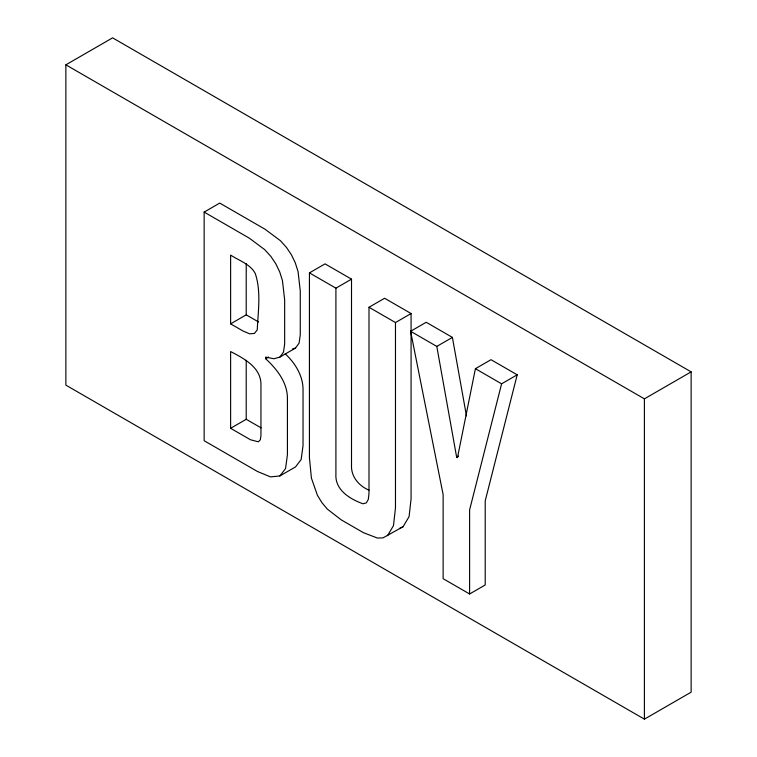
<?xml version="1.0" encoding="UTF-8"?>
<svg xmlns="http://www.w3.org/2000/svg" width="757" height="757" viewBox="0 0 757 757"><rect width="100%" height="100%" fill="white"/><g stroke="black" fill="none" stroke-linecap="round" stroke-linejoin="round"><path stroke-width="1.14" d="M410.597 331.282L443.138 494.633L443.138 578.689L469.605 593.98L485.209 584.972L485.209 500.907L517.201 374.81L491.009 359.689L475.405 368.697L457.474 457.692L456.651 457.219L436.798 346.413L410.597 331.282L426.2 322.274L452.402 337.404L466.463 415.896M517.201 374.81L501.598 383.818L469.605 509.915L469.605 593.98M387.48 535.729L393.47 525.661L395.476 507.871L395.476 322.548L369 307.266L369 493.223L368.328 499.383L366.312 502.894L362.953 503.765C349.952 499.109 334.868 489.959 335.909 474.119L335.909 288.162L309.433 272.88L309.433 457.881L311.42 478.112L317.363 495.173L321.829 502.516L327.279 509.073L341.152 519.813L363.483 532.701L377.478 538.076L382.976 537.867L403.084 526.721L409.073 516.653L411.079 498.863L411.079 313.54L384.603 298.258L369 307.266M279.91 475.935L285.54 468.545L287.423 454.72L287.423 397.406C286.96 381.755 276.627 368.886 265.641 358.714L265.641 357.124L273.958 358.752L279.91 357.086L283.478 352.147L284.66 343.915L284.66 299.971L282.456 280.592L279.702 271.886L275.841 263.833L270.874 256.443L264.808 249.706L249.365 238.2L204.144 212.092L204.144 440.716L257.361 471.441L270.514 476.901L279.91 475.935L295.514 466.927L301.144 459.537L303.027 445.712L303.027 388.398C302.526 374.866 294.823 362.84 285.209 353.774M279.91 357.086L295.514 348.078L299.081 343.139L300.264 334.906L300.264 290.962L298.059 271.583L295.306 262.878L291.445 254.825L286.477 247.435L280.412 240.698L264.969 229.191L219.748 203.084L204.144 212.092M65.868 64.828L112.594 37.85L691.132 371.867L691.132 692.172L644.406 719.15L65.868 385.133L65.868 64.828L644.406 398.844L691.132 371.867M309.433 272.88L325.037 263.871L351.513 279.153L351.513 465.11C350.86 476.541 358.865 485.89 368.962 490.148M230.62 323.854L243.025 331.017L249.659 333.818L254.399 333.449L257.248 329.91C258.09 311.364 261.288 291.379 255.232 273.428C250.122 263.947 239.08 260.682 230.62 255.081L230.62 323.854L246.224 314.846L258.629 322.009M335.909 288.162L351.513 279.153M265.641 358.714L268.565 357.03M395.476 322.548L411.079 313.54M230.62 428.292L250.472 439.76L258.326 441.823L260.294 439.874L260.947 435.937L260.947 385.304C261.506 367.618 244.066 358.544 230.62 351.551L230.62 428.292L246.224 419.283L261.108 427.885M436.798 346.413L452.402 337.404M456.651 457.219L458.6 456.093M399.478 528.433L403.084 526.721M292.543 348.911L295.514 348.078M475.405 368.697L501.598 383.818M644.406 398.844L644.406 719.15M246.224 263.559L246.224 314.846M246.224 360.256L246.224 419.283"/></g></svg>
